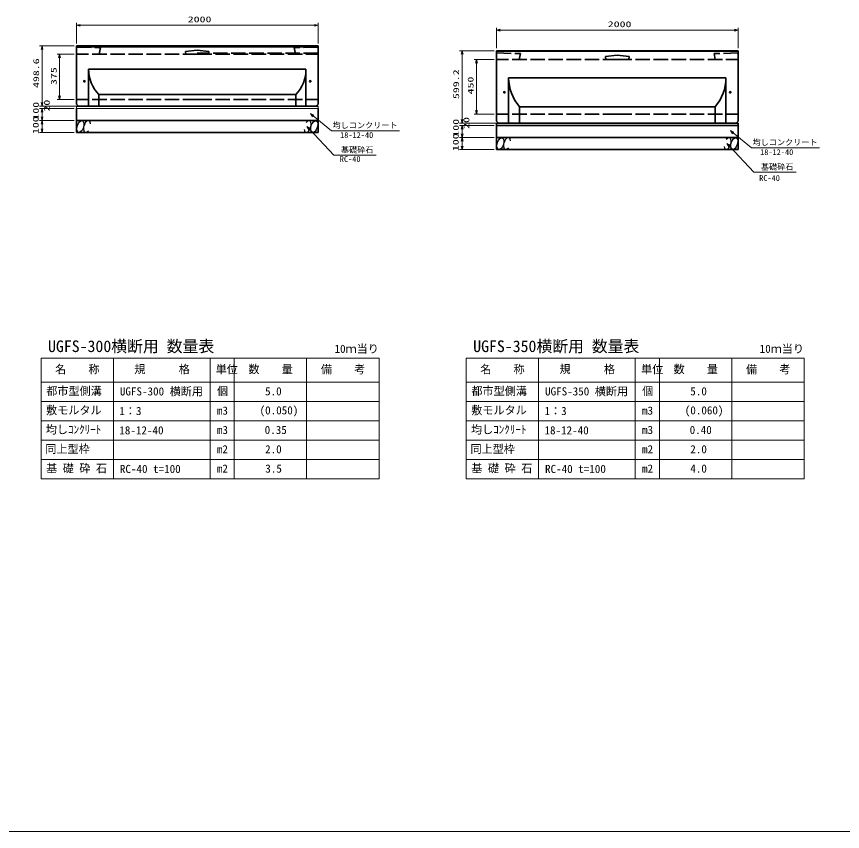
# Model space of a CAD drawing. Units: millimetres on the paper. Extents: x 15 to 1219, y 8 to 859.
# Drawn here: x 351.5 to 693.5, y 15 to 352.4 of the extents above; entities that cross this region are included whole.
import ezdxf
from ezdxf.enums import TextEntityAlignment as Align

# ---------------------------------------------------------------- set-up
doc = ezdxf.new("R2010")
doc.units = ezdxf.units.MM
doc.linetypes.add('DASHED', pattern=[7.5, 6, -1.5])
doc.linetypes.add('USER4', pattern=[6.773336, 0.846667, -0.846667, 0.846667, -0.846667, 0.846667, -0.846667, 0.846667, -0.846667])
for name, color, linetype, lineweight in [('D-BMK-HTXT', 7, 'Continuous', 13), ('D-STR-DIM（寸法）', 7, 'Continuous', 13), ('D-STR-HTXT(均しCON-旗)', 7, 'Continuous', 13), ('D-STR-HTXT(基礎砕石-旗)', 7, 'Continuous', 13), ('D-STR-STRF(グリ)', 7, 'Continuous', 25), ('D-STR（構造物）', 1, 'Continuous', 35)]:
    doc.layers.add(name, color=color, linetype=linetype, lineweight=lineweight)
doc.styles.add('ＭＳ ゴシック', font='')
doc.styles.get('ＭＳ ゴシック').set_extended_font_data('MS Gothic')

# ---------------------------------------------------------------- blocks, each defined once
blk = doc.blocks.new('_Open30')
at = {"color": 7, "linetype": 'Continuous', "lineweight": 13}
for p, q in [((-1, 0.2679), (0, 0)), ((0, 0), (-1, -0.2679)), ((0, 0), (-1, 0))]:
    blk.add_line(p, q, dxfattribs=at)

msp = doc.modelspace()

# ---------------------------------------------------------------- linework, layer by layer
at = {"layer": 'D-BMK-HTXT'}
for p, q in [((361.621, 210.952), (501.621, 210.952)), ((361.621, 210.952), (361.621, 160.952)), ((391.621, 210.952), (391.621, 160.952)), ((431.621, 210.952), (431.621, 160.952)), ((441.621, 210.952), (441.621, 160.952)), ((471.621, 210.952), (471.621, 160.952)), ((501.621, 210.952), (501.621, 160.952)), ((537.697, 210.952), (677.697, 210.952)), ((537.697, 210.952), (537.697, 160.952)), ((567.697, 210.952), (567.697, 160.952)), ((607.697, 210.952), (607.697, 160.952)), ((617.697, 210.952), (617.697, 160.952)), ((647.697, 210.952), (647.697, 160.952)), ((677.697, 210.952), (677.697, 160.952)), ((361.621, 200.952), (501.621, 200.952)), ((537.697, 200.952), (677.697, 200.952)), ((361.621, 192.952), (501.621, 192.952)), ((537.697, 192.952), (677.697, 192.952)), ((361.621, 184.952), (501.621, 184.952)), ((537.697, 184.952), (677.697, 184.952)), ((361.621, 176.952), (501.621, 176.952)), ((537.697, 176.952), (677.697, 176.952)), ((361.621, 168.952), (501.621, 168.952)), ((537.697, 168.952), (677.697, 168.952)), ((361.621, 160.952), (501.621, 160.952)), ((537.697, 160.952), (677.697, 160.952))]:
    msp.add_line(p, q, dxfattribs=at)
at = {"layer": 'D-STR-DIM（寸法）'}
for p, q in [((376.339, 341.262), (376.339, 349.745)), ((476.339, 341.262), (476.339, 349.745)), ((377.839, 348.745), (474.839, 348.745)), ((550.277, 339.237), (550.277, 347.72)), ((551.777, 346.72), (648.777, 346.72)), ((650.277, 339.237), (650.277, 347.72)), ((375.339, 340.262), (361.03, 340.262)), ((362.03, 338.762), (362.03, 316.832)), ((375.339, 336.754), (368.296, 336.754)), ((369.296, 335.254), (369.296, 319.582)), ((549.277, 338.237), (534.967, 338.237)), ((535.967, 336.737), (535.967, 309.777)), ((549.277, 334.527), (540.977, 334.527)), ((541.977, 333.027), (541.977, 313.527)), ((362.03, 316.832), (362.03, 318.332)), ((376.089, 315.332), (361.03, 315.332)), ((375.339, 315.332), (361.03, 315.332)), ((375.339, 318.082), (368.296, 318.082)), ((375.339, 314.332), (361.03, 314.332)), ((375.339, 314.332), (361.03, 314.332)), ((362.03, 312.832), (362.03, 310.832)), ((362.03, 312.832), (362.03, 311.332)), ((535.967, 309.777), (535.967, 311.277)), ((549.277, 312.027), (540.977, 312.027)), ((375.339, 309.332), (361.03, 309.332)), ((375.339, 309.332), (361.03, 309.332)), ((550.027, 308.277), (534.967, 308.277)), ((549.027, 308.277), (534.967, 308.277)), ((362.03, 307.832), (362.03, 305.832)), ((549.277, 307.277), (534.967, 307.277)), ((549.277, 307.277), (534.967, 307.277)), ((535.967, 305.777), (535.967, 303.777)), ((535.967, 305.777), (535.967, 304.277)), ((375.339, 304.332), (361.03, 304.332)), ((549.277, 302.277), (534.967, 302.277)), ((549.277, 302.277), (534.967, 302.277)), ((535.967, 300.777), (535.967, 298.777)), ((549.277, 297.277), (534.967, 297.277))]:
    msp.add_line(p, q, dxfattribs=at)
at = {"layer": 'D-STR-DIM（寸法）', "color": 1}
for p, q in [((376.339, 315.332), (376.339, 314.332)), ((476.339, 315.332), (476.339, 314.332)), ((376.339, 314.332), (476.339, 314.332))]:
    msp.add_line(p, q, dxfattribs=at)
at = {"layer": 'D-STR-DIM（寸法）', "color": 2}
msp.add_line((15, 15.023), (1218.606, 15.023), dxfattribs=at)
at = {"layer": 'D-STR-HTXT(均しCON-旗)'}
for points in [[(510.096, 305.022), (481.888, 305.022), (474.329, 311.236)], [(684.034, 297.967), (655.826, 297.967), (648.267, 304.181)]]:
    msp.add_lwpolyline(points, dxfattribs=at)
at = {"layer": 'D-STR-HTXT(基礎砕石-旗)'}
for points in [[(500.411, 294.943), (482.84, 294.943), (472.749, 305.809)], [(674.349, 287.888), (656.778, 287.888), (646.687, 298.754)]]:
    msp.add_lwpolyline(points, dxfattribs=at)
at = {"layer": 'D-STR-STRF(グリ)'}
for centre, major_axis in [((377.914, 306.856), (0.79, 2.421)), ((474.764, 306.809), (-0.79, -2.421)), ((551.852, 299.801), (0.79, 2.421)), ((648.701, 299.754), (-0.79, -2.421))]:
    msp.add_ellipse(centre, major_axis=major_axis, ratio=0.5139, dxfattribs=at)
for centre, major_axis in [((380.655, 306.856), (0.79, 2.421)), ((472.023, 306.809), (-0.79, -2.421)), ((554.593, 299.801), (0.79, 2.421)), ((645.961, 299.754), (-0.79, -2.421))]:
    msp.add_ellipse(centre, major_axis=major_axis, ratio=0.5139, start_param=5.3575563, end_param=10.3750652, dxfattribs=at)
at = {"layer": 'D-STR（構造物）'}
for p, q in [((376.339, 340.262), (376.339, 316.082)), ((426.339, 340.262), (376.339, 340.262)), ((376.339, 339.84), (426.339, 339.84)), ((426.339, 340.262), (476.339, 340.262)), ((476.339, 339.84), (426.339, 339.84)), ((476.339, 340.262), (476.339, 316.082)), ((550.277, 338.237), (600.277, 338.237)), ((550.277, 309.027), (550.277, 338.237)), ((600.277, 337.987), (550.277, 337.987)), ((650.277, 338.237), (600.277, 338.237)), ((600.277, 337.987), (650.277, 337.987)), ((650.277, 309.027), (650.277, 338.237)), ((381.339, 330.582), (426.339, 330.582)), ((381.339, 315.332), (381.339, 330.582)), ((471.339, 330.582), (426.339, 330.582)), ((471.339, 315.332), (471.339, 330.582)), ((555.277, 327.027), (600.277, 327.027)), ((555.277, 308.277), (555.277, 327.027)), ((645.277, 327.027), (600.277, 327.027)), ((645.277, 308.277), (645.277, 327.027)), ((385.589, 320.061), (426.339, 320.061)), ((385.589, 315.332), (385.589, 320.061)), ((467.089, 320.061), (426.339, 320.061)), ((467.089, 315.332), (467.089, 320.061)), ((376.339, 316.082), (377.089, 315.332)), ((476.339, 315.332), (376.339, 315.332)), ((377.089, 315.332), (426.339, 315.332)), ((475.589, 315.332), (426.339, 315.332)), ((476.339, 316.082), (475.589, 315.332)), ((559.777, 315.027), (600.277, 315.027)), ((559.777, 308.277), (559.777, 315.027)), ((640.777, 315.027), (600.277, 315.027)), ((640.777, 308.277), (640.777, 315.027)), ((376.339, 314.332), (376.339, 309.332)), ((476.339, 314.332), (476.339, 309.332)), ((376.339, 309.332), (476.339, 309.332)), ((376.339, 309.332), (376.339, 304.332)), ((376.339, 309.332), (476.339, 309.332)), ((476.339, 309.332), (476.339, 304.332)), ((551.027, 308.277), (550.277, 309.027)), ((650.277, 308.277), (550.277, 308.277)), ((550.277, 308.277), (550.277, 307.277)), ((600.277, 308.277), (551.027, 308.277)), ((600.277, 308.277), (649.527, 308.277)), ((649.527, 308.277), (650.277, 309.027)), ((650.277, 308.277), (650.277, 307.277)), ((550.277, 307.277), (650.277, 307.277)), ((550.277, 307.277), (650.277, 307.277)), ((550.277, 307.277), (550.277, 302.277)), ((650.277, 307.277), (650.277, 302.277)), ((376.339, 304.332), (476.339, 304.332)), ((550.277, 302.277), (650.277, 302.277)), ((550.277, 302.277), (550.277, 297.277)), ((550.277, 302.277), (650.277, 302.277)), ((650.277, 302.277), (650.277, 297.277)), ((550.277, 297.277), (650.277, 297.277))]:
    msp.add_line(p, q, dxfattribs=at)
at = {"layer": 'D-STR（構造物）', "linetype": 'USER4'}
for p, q in [((376.339, 339.762), (376.339, 339.84)), ((476.339, 339.762), (476.339, 339.84)), ((550.277, 337.285), (550.277, 337.364)), ((650.277, 337.285), (650.277, 337.364))]:
    msp.add_line(p, q, dxfattribs=at)
at = {"layer": 'D-STR（構造物）', "linetype": 'DASHED'}
for p, q in [((376.339, 339.762), (386.255, 339.514)), ((386.255, 339.514), (385.699, 336.754)), ((476.339, 339.762), (466.423, 339.514)), ((466.423, 339.514), (466.979, 336.754)), ((426.339, 336.754), (376.339, 336.754)), ((426.339, 338.417), (421.5, 337.933)), ((421.5, 337.933), (421.595, 336.754)), ((426.339, 338.417), (431.178, 337.933)), ((476.339, 337.212), (426.339, 337.212)), ((426.339, 336.754), (476.339, 336.754)), ((431.178, 337.933), (431.083, 336.754)), ((550.277, 337.285), (560.192, 337.037)), ((560.192, 337.037), (559.687, 334.527)), ((560.188, 337.095), (560.166, 337.116)), ((595.438, 335.838), (600.277, 336.322)), ((595.544, 334.527), (595.438, 335.838)), ((605.116, 335.838), (600.277, 336.322)), ((605.01, 334.527), (605.116, 335.838)), ((650.277, 337.285), (640.361, 337.037)), ((640.361, 337.037), (640.866, 334.527)), ((640.366, 337.095), (640.387, 337.116)), ((600.277, 334.527), (550.277, 334.527)), ((600.277, 334.527), (650.277, 334.527)), ((426.339, 318.082), (376.339, 318.082)), ((426.339, 318.082), (476.339, 318.082)), ((600.277, 312.027), (550.277, 312.027)), ((600.277, 312.027), (650.277, 312.027))]:
    msp.add_line(p, q, dxfattribs=at)
at = {"layer": 'D-STR（構造物）'}
for centre in [(379.589, 325.582), (473.089, 325.582), (553.527, 321.027), (647.027, 321.027)]:
    msp.add_circle(centre, 0.3, dxfattribs=at)
for centre, radius, start, end in [((396.21, 330.471), 14.872, 179.57082, 224.42268), ((456.468, 330.471), 14.872, 315.57743, 0.4293), ((573.699, 327.092), 18.423, 180.20123, 220.91087), ((626.854, 327.092), 18.423, 319.08913, 359.79877)]:
    msp.add_arc(centre, radius, start, end, dxfattribs=at)

# ---------------------------------------------------------------- block references
at = {"layer": 'D-STR-DIM（寸法）', "xscale": 1.5, "yscale": 1.5}
for p, rotation in [((376.339, 348.745), 180), ((550.277, 346.72), 180), ((362.03, 340.262), 90), ((369.296, 336.754), 90), ((535.967, 338.237), 90), ((541.977, 334.527), 90), ((369.296, 318.082), 270), ((362.03, 315.332), 270), ((362.03, 315.332), 270), ((362.03, 314.332), 90), ((362.03, 314.332), 90), ((541.977, 312.027), 270), ((362.03, 309.332), 270), ((362.03, 309.332), 90), ((535.967, 308.277), 270), ((535.967, 308.277), 270), ((362.03, 304.332), 270), ((535.967, 307.277), 90), ((535.967, 307.277), 90), ((535.967, 302.277), 270), ((535.967, 302.277), 90), ((535.967, 297.277), 270)]:
    msp.add_blockref('_Open30', p, dxfattribs=dict(at, rotation=rotation))
for p in [(476.339, 348.745), (650.277, 346.72)]:
    msp.add_blockref('_Open30', p, dxfattribs=at)
at = {"layer": 'D-STR-HTXT(均しCON-旗)', "xscale": 1.5, "yscale": 1.5, "rotation": 140.57786}
for p in [(473.171, 312.188), (647.108, 305.133)]:
    msp.add_blockref('_Open30', p, dxfattribs=at)
at = {"layer": 'D-STR-HTXT(基礎砕石-旗)', "xscale": 1.5, "yscale": 1.5, "rotation": 132.88015}
for p in [(471.729, 306.908), (645.667, 299.853)]:
    msp.add_blockref('_Open30', p, dxfattribs=at)

# ---------------------------------------------------------------- texts
at = {"layer": 'D-BMK-HTXT', "style": 'ＭＳ ゴシック'}
for s, height, p in [('UGFS-300横断用 数量表', 4.811, (364.51, 212.043)), ('UGFS-350横断用 数量表', 4.811, (540.586, 212.043)), ('10ｍ当り', 3.367, (483.161, 212.148)), ('10ｍ当り', 3.367, (659.237, 212.148)), ('名\u3000\u3000称', 3.367, (367.457, 203.67)), ('規\u3000\u3000\u3000格', 3.367, (400.261, 203.688)), ('単位', 3.367, (433.953, 203.652)), ('数\u3000\u3000量', 3.367, (447.51, 203.688)), ('備\u3000\u3000考', 3.367, (477.528, 203.648)), ('名\u3000\u3000称', 3.367, (543.533, 203.67)), ('規\u3000\u3000\u3000格', 3.367, (576.337, 203.688)), ('単位', 3.367, (610.126, 203.652)), ('数\u3000\u3000量', 3.367, (623.586, 203.688)), ('備\u3000\u3000考', 3.367, (653.604, 203.648)), ('都市型側溝', 3.367, (363.797, 194.652)), ('UGFS-300 横断用', 3.367, (394.269, 194.518)), ('個', 3.367, (434.497, 194.634)), ('5.0', 3.367, (454.41, 194.554)), ('都市型側溝', 3.367, (539.874, 194.652)), ('UGFS-350 横断用', 3.367, (570.345, 194.518)), ('個', 3.367, (610.574, 194.634)), ('5.0', 3.367, (630.486, 194.554)), ('敷モルタル', 3.367, (363.726, 186.697)), ('敷モルタル', 3.367, (539.803, 186.697)), ('1：3', 3.367, (394.038, 186.402)), ('m3', 3.367, (434.444, 186.554)), ('(0.050)', 3.367, (452.131, 186.671)), ('1：3', 3.367, (570.114, 186.402)), ('m3', 3.367, (610.521, 186.554)), ('(0.060)', 3.367, (628.207, 186.671)), ('均しｺﾝｸﾘｰﾄ', 3.367, (363.602, 178.715)), ('18-12-40', 3.367, (394.038, 178.402)), ('m3', 3.367, (434.444, 178.554)), ('0.35', 3.367, (454.24, 178.554)), ('均しｺﾝｸﾘｰﾄ', 3.367, (539.678, 178.715)), ('18-12-40', 3.367, (570.114, 178.402)), ('m3', 3.367, (610.521, 178.554)), ('0.40', 3.367, (630.226, 178.554)), ('同上型枠', 3.367, (363.406, 170.67)), ('m2', 3.367, (434.436, 170.554)), ('2.0', 3.367, (454.41, 170.554)), ('同上型枠', 3.367, (539.483, 170.67)), ('m2', 3.367, (610.512, 170.554)), ('2.0', 3.367, (630.486, 170.554)), ('基 礎 砕 石', 3.367, (363.726, 162.661)), ('RC-40 t=100', 3.367, (394.269, 162.402)), ('m2', 3.367, (434.436, 162.554)), ('3.5', 3.367, (454.5, 162.554)), ('基 礎 砕 石', 3.367, (539.803, 162.661)), ('RC-40 t=100', 3.367, (570.346, 162.402)), ('m2', 3.367, (610.512, 162.554)), ('4.0', 3.367, (630.486, 162.554))]:
    msp.add_text(s, height=height, dxfattribs=at).set_placement(p, align=Align.BOTTOM_LEFT)
at = {"layer": 'D-STR-DIM（寸法）', "style": 'ＭＳ ゴシック', "width": 1.5}
for p in [(422.381, 349.282), (596.319, 347.257)]:
    msp.add_text('2000', height=2.405, dxfattribs=at).set_placement(p, align=Align.BOTTOM_LEFT)
for s, p in [('498.6', (361.539, 322.797)), ('375', (368.805, 324.038)), ('599.2', (535.476, 318.219)), ('450', (541.439, 320.152)), ('100', (361.423, 309.697)), ('20', (365.958, 313.035)), ('100', (361.349, 303.716)), ('100', (535.361, 302.642)), ('20', (539.701, 305.862)), ('100', (535.287, 296.661))]:
    msp.add_text(s, height=2.405, rotation=90, dxfattribs=at).set_placement(p, align=Align.BOTTOM_LEFT)
at = {"layer": 'D-STR-HTXT(均しCON-旗)', "style": 'ＭＳ ゴシック'}
for s, p in [('均しコンクリート', (482.335, 305.432)), ('18-12-40', (485.469, 301.371)), ('均しコンクリート', (656.273, 298.377)), ('18-12-40', (659.407, 294.316))]:
    msp.add_text(s, height=2.405, dxfattribs=at).set_placement(p, align=Align.BOTTOM_LEFT)
at = {"layer": 'D-STR-HTXT(基礎砕石-旗)', "style": 'ＭＳ ゴシック'}
for s, p in [('基礎砕石', (485.823, 295.277)), ('RC-40', (485.342, 291.463)), ('基礎砕石', (659.761, 288.222)), ('RC-40', (659.019, 283.586))]:
    msp.add_text(s, height=2.405, dxfattribs=at).set_placement(p, align=Align.BOTTOM_LEFT)

doc.saveas('drawing.dxf')
